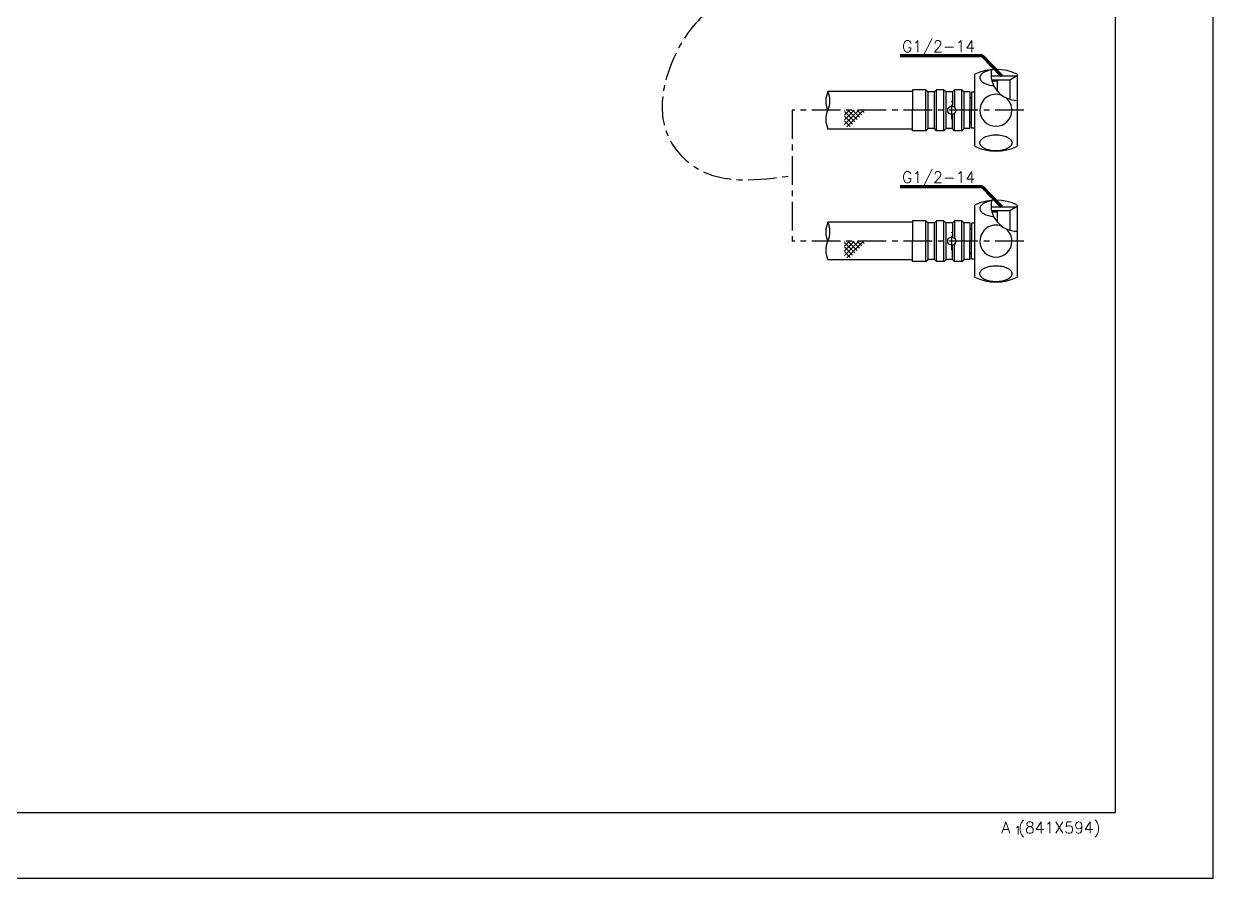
# Model space of a CAD drawing. Extents: x 26147 to 26988, y -4570 to -3976.
# Drawn here: x 26624.1 to 26987.6, y -4570.2 to -4309.1 of the extents above; entities that cross this region are included whole.
import ezdxf

# ---------------------------------------------------------------- set-up
doc = ezdxf.new("R2010")
doc.units = 0
doc.header["$LTSCALE"] = 7
doc.header["$MEASUREMENT"] = 0
doc.linetypes.add('CENTER', pattern=[2, 1.25, -0.25, 0.25, -0.25])
doc.layers.get('0').update_dxf_attribs({"color": 2, "linetype": 'CONTINUOUS'})
for name, color, linetype in [('CL', 1, 'CENTER'), ('D', 2, 'CONTINUOUS'), ('DWG', 7, 'CONTINUOUS'), ('TXT', 4, 'CONTINUOUS')]:
    doc.layers.add(name, color=color, linetype=linetype)
doc.styles.add('GHS', font='romans', dxfattribs={"bigfont": 'ghs'})
doc.dimstyles.new('STANDARD$7', dxfattribs={"dimtxt": 3.5, "dimasz": 3, "dimexe": 1, "dimexo": 1, "dimgap": 1, "dimtad": 1, "dimdec": 4, "dimzin": 0, "dimdsep": 46, "dimtxsty": 'GHS', "dimcen": 1, "dimclrd": 256, "dimclre": 256, "dimclrt": 2, "dimadec": 4, "dimazin": 0, "dimtfac": 1, "dimtdec": 4, "dimtmove": 2, "dimatfit": 2, "dimfxl": 1, "dimtolj": 1, "dimtzin": 0, "dimlwd": -1, "dimlwe": -1, "dimarcsym": 0})

# ---------------------------------------------------------------- blocks, each defined once
blk = doc.blocks.new('BORDER')
for p, q in [((1, 0), (1, 1)), ((0, 0), (1, 0))]:
    blk.add_line(p, q)

msp = doc.modelspace()

# ---------------------------------------------------------------- linework, layer by layer
at = {"color": 7, "linetype": 'Continuous'}
for p, q in [((26914.71, -4335.5), (26914.71, -4324.48)), ((26919.88, -4326.15), (26925.45, -4326.15)), ((26914.71, -4346.52), (26914.71, -4335.5)), ((26914.71, -4375.5), (26914.71, -4364.48)), ((26919.88, -4366.15), (26925.45, -4366.15)), ((26914.71, -4386.52), (26914.71, -4375.5))]:
    msp.add_line(p, q, dxfattribs=at)
at = {"color": 2}
for p, q in [((26874.94, -4338.45), (26877.9, -4335.5)), ((26874.94, -4339.87), (26879.31, -4335.5)), ((26874.94, -4337.04), (26876.48, -4335.5)), ((26874.94, -4335.62), (26875.07, -4335.5)), ((26878.11, -4339.04), (26874.94, -4335.88)), ((26875.65, -4340.57), (26880.72, -4335.5)), ((26878.81, -4338.33), (26875.98, -4335.5)), ((26879.52, -4337.63), (26877.39, -4335.5)), ((26880.23, -4336.92), (26878.8, -4335.5)), ((26880.93, -4336.21), (26880.22, -4335.5)), ((26881.64, -4335.51), (26881.63, -4335.5)), ((26877.4, -4339.75), (26874.94, -4337.29)), ((26876.69, -4340.46), (26874.94, -4338.7)), ((26874.94, -4378.45), (26877.9, -4375.5)), ((26874.94, -4379.87), (26879.31, -4375.5)), ((26874.94, -4377.04), (26876.48, -4375.5)), ((26874.94, -4375.62), (26875.07, -4375.5)), ((26878.11, -4379.04), (26874.94, -4375.88)), ((26875.65, -4380.57), (26880.72, -4375.5)), ((26878.81, -4378.33), (26875.98, -4375.5)), ((26879.52, -4377.63), (26877.39, -4375.5)), ((26880.23, -4376.92), (26878.8, -4375.5)), ((26880.93, -4376.21), (26880.22, -4375.5)), ((26881.64, -4375.51), (26881.63, -4375.5)), ((26877.4, -4379.75), (26874.94, -4377.29)), ((26876.69, -4380.46), (26874.94, -4378.7))]:
    msp.add_line(p, q, dxfattribs=at)
at = {"color": 7, "linetype": 'Continuous'}
for centre, start, end in [((26921.21, -4338), 64.3207, 115.6793), ((26921.21, -4333), 244.3207, 295.6793), ((26921.21, -4378), 64.3207, 115.6793), ((26921.21, -4373), 244.3207, 295.6793)]:
    msp.add_arc(centre, 15, start, end, dxfattribs=at)
at = {"color": 2, "linetype": 'Continuous'}
for centre, radius, start, end in [((26875.99, -4332.65), 6.77, 154.671, 204.893), ((26863.71, -4332.6), 6.78, 334.707, 24.8569), ((26875.99, -4338.35), 6.77, 155.107, 205.329), ((26875.99, -4372.65), 6.77, 154.671, 204.893), ((26863.71, -4372.6), 6.78, 334.707, 24.8569), ((26875.99, -4378.35), 6.77, 155.107, 205.329)]:
    msp.add_arc(centre, radius, start, end, dxfattribs=at)
at = {"layer": 'CL', "ltscale": 0.5}
for p, q in [((26907.71, -4338.25), (26907.71, -4332.75)), ((26907.71, -4378.25), (26907.71, -4372.75))]:
    msp.add_line(p, q, dxfattribs=at)
at = {"layer": 'CL'}
for p, q in [((26929.71, -4335.5), (26858.97, -4335.5)), ((26858.97, -4335.5), (26858.97, -4375.5)), ((26929.71, -4375.5), (26858.97, -4375.5))]:
    msp.add_line(p, q, dxfattribs=at)
msp.add_spline([(26877.33, -4213.33), (26915.03, -4221.74), (26942.13, -4247.25), (26941.74, -4273.94), (26934.28, -4283.36), (26889.51, -4300.63), (26850.24, -4302.59), (26834.53, -4304.95), (26824.32, -4316.33), (26821.18, -4343.81), (26829.82, -4353.23), (26858.97, -4355.5)], degree=3, dxfattribs=at)
at = {"layer": 'D'}
for p, q in [((26919.72, -4325.02), (26927.41, -4325.02)), ((26919.72, -4365.02), (26927.41, -4365.02))]:
    msp.add_line(p, q, dxfattribs=at)
at = {"layer": 'D', "color": 7}
for p, q in [((26919.96, -4326.5), (26921.71, -4326.5)), ((26921.71, -4329.77), (26921.71, -4326.5)), ((26919.96, -4366.5), (26921.71, -4366.5)), ((26921.71, -4369.77), (26921.71, -4366.5))]:
    msp.add_line(p, q, dxfattribs=at)
at = {"layer": 'D', "color": 0}
for p, q in [((26925.45, -4326.15), (26925.45, -4332.15)), ((26914.71, -4346.17), (26914.71, -4335.5)), ((26925.45, -4366.15), (26925.45, -4372.15)), ((26914.71, -4386.17), (26914.71, -4375.5))]:
    msp.add_line(p, q, dxfattribs=at)
at = {"layer": 'D'}
for centre in [(26927.71, -4324.48), (26927.71, -4364.48)]:
    msp.add_arc(centre, 8, 169.7867, 270, dxfattribs=at)
at = {"layer": 'DWG', "color": 0, "linetype": 'CENTER'}
for p, q in [((26925.45, -4326.15), (26927.71, -4324.85)), ((26925.45, -4366.15), (26927.71, -4364.85))]:
    msp.add_line(p, q, dxfattribs=at)
at = {"layer": 'DWG', "color": 0}
for p, q in [((26927.71, -4324.48), (26927.71, -4335.5)), ((26927.71, -4335.5), (26927.71, -4346.52)), ((26927.71, -4364.48), (26927.71, -4375.5)), ((26927.71, -4375.5), (26927.71, -4386.52))]:
    msp.add_line(p, q, dxfattribs=at)
at = {"layer": 'DWG'}
for p, q in [((26899.82, -4329.25), (26895.71, -4329.25)), ((26895.71, -4329.25), (26895.71, -4335.5)), ((26899.82, -4341.75), (26899.82, -4329.25)), ((26899.82, -4329.25), (26900.47, -4329.9)), ((26903.09, -4329.25), (26902.44, -4329.9)), ((26903.09, -4341.75), (26903.09, -4329.25)), ((26905.32, -4329.25), (26903.09, -4329.25)), ((26905.32, -4341.75), (26905.32, -4329.25)), ((26905.32, -4329.25), (26905.97, -4329.9)), ((26908.59, -4329.25), (26907.94, -4329.9)), ((26910.82, -4329.25), (26908.59, -4329.25)), ((26908.59, -4329.25), (26908.59, -4334.61)), ((26910.82, -4341.75), (26910.82, -4329.25)), ((26910.82, -4329.25), (26911.47, -4329.9)), ((26895.71, -4329.75), (26869.86, -4329.75)), ((26900.46, -4341.11), (26900.46, -4329.88)), ((26902.44, -4329.9), (26900.47, -4329.9)), ((26902.44, -4341.1), (26902.44, -4329.9)), ((26905.97, -4341.1), (26905.97, -4329.9)), ((26907.94, -4329.9), (26905.97, -4329.9)), ((26907.94, -4329.9), (26907.94, -4334.27)), ((26911.47, -4341.1), (26911.47, -4329.9)), ((26913.21, -4329.9), (26911.47, -4329.9)), ((26913.21, -4329.9), (26913.21, -4335.5)), ((26913.71, -4331.75), (26913.21, -4331.75)), ((26913.71, -4330), (26913.71, -4335.5)), ((26914.71, -4330), (26913.71, -4330)), ((26895.71, -4341.75), (26895.71, -4335.5)), ((26907.94, -4341.1), (26907.94, -4336.72)), ((26908.59, -4341.75), (26908.59, -4336.38)), ((26913.21, -4341.1), (26913.21, -4335.5)), ((26913.71, -4341), (26913.71, -4335.5)), ((26913.71, -4339.25), (26913.21, -4339.25)), ((26895.71, -4341.25), (26869.86, -4341.25)), ((26899.82, -4341.75), (26895.71, -4341.75)), ((26899.82, -4341.75), (26900.47, -4341.1)), ((26902.44, -4341.1), (26900.47, -4341.1)), ((26903.09, -4341.75), (26902.44, -4341.1)), ((26905.32, -4341.75), (26903.09, -4341.75)), ((26905.32, -4341.75), (26905.97, -4341.1)), ((26907.94, -4341.1), (26905.97, -4341.1)), ((26908.59, -4341.75), (26907.94, -4341.1)), ((26910.82, -4341.75), (26908.59, -4341.75)), ((26910.82, -4341.75), (26911.47, -4341.1)), ((26913.21, -4341.1), (26911.47, -4341.1)), ((26914.71, -4341), (26913.71, -4341)), ((26899.82, -4369.25), (26895.71, -4369.25)), ((26895.71, -4369.25), (26895.71, -4375.5)), ((26899.82, -4381.75), (26899.82, -4369.25)), ((26899.82, -4369.25), (26900.47, -4369.9)), ((26903.09, -4369.25), (26902.44, -4369.9)), ((26903.09, -4381.75), (26903.09, -4369.25)), ((26905.32, -4369.25), (26903.09, -4369.25)), ((26905.32, -4381.75), (26905.32, -4369.25)), ((26905.32, -4369.25), (26905.97, -4369.9)), ((26908.59, -4369.25), (26907.94, -4369.9)), ((26910.82, -4369.25), (26908.59, -4369.25)), ((26908.59, -4369.25), (26908.59, -4374.61)), ((26910.82, -4381.75), (26910.82, -4369.25)), ((26910.82, -4369.25), (26911.47, -4369.9)), ((26895.71, -4369.75), (26869.86, -4369.75)), ((26900.46, -4381.11), (26900.46, -4369.88)), ((26902.44, -4369.9), (26900.47, -4369.9)), ((26902.44, -4381.1), (26902.44, -4369.9)), ((26905.97, -4381.1), (26905.97, -4369.9)), ((26907.94, -4369.9), (26905.97, -4369.9)), ((26907.94, -4369.9), (26907.94, -4374.27)), ((26911.47, -4381.1), (26911.47, -4369.9)), ((26913.21, -4369.9), (26911.47, -4369.9)), ((26913.21, -4369.9), (26913.21, -4375.5)), ((26913.71, -4371.75), (26913.21, -4371.75)), ((26913.71, -4370), (26913.71, -4375.5)), ((26914.71, -4370), (26913.71, -4370)), ((26895.71, -4381.75), (26895.71, -4375.5)), ((26907.94, -4381.1), (26907.94, -4376.72)), ((26908.59, -4381.75), (26908.59, -4376.38)), ((26913.21, -4381.1), (26913.21, -4375.5)), ((26913.71, -4381), (26913.71, -4375.5)), ((26913.71, -4379.25), (26913.21, -4379.25)), ((26895.71, -4381.25), (26869.86, -4381.25)), ((26899.82, -4381.75), (26895.71, -4381.75)), ((26899.82, -4381.75), (26900.47, -4381.1)), ((26902.44, -4381.1), (26900.47, -4381.1)), ((26903.09, -4381.75), (26902.44, -4381.1)), ((26905.32, -4381.75), (26903.09, -4381.75)), ((26905.32, -4381.75), (26905.97, -4381.1)), ((26907.94, -4381.1), (26905.97, -4381.1)), ((26908.59, -4381.75), (26907.94, -4381.1)), ((26910.82, -4381.75), (26908.59, -4381.75)), ((26910.82, -4381.75), (26911.47, -4381.1)), ((26913.21, -4381.1), (26911.47, -4381.1)), ((26914.71, -4381), (26913.71, -4381))]:
    msp.add_line(p, q, dxfattribs=at)
for centre in [(26907.71, -4335.5), (26907.71, -4375.5)]:
    msp.add_circle(centre, 1.25, dxfattribs=at)
at = {"layer": 'DWG', "color": 7, "linetype": 'Continuous'}
for centre, start, end in [((26921.21, -4335.5), 68.8725, 180), ((26921.21, -4335.5), 0, 50.0534), ((26921.21, -4335.5), 180, 0), ((26921.21, -4375.5), 68.8725, 180), ((26921.21, -4375.5), 0, 50.0534), ((26921.21, -4375.5), 180, 0)]:
    msp.add_arc(centre, 4.9, start, end, dxfattribs=at)
for points, knots in [([(26919.81, -4323.19), (26919.65, -4323.21), (26919.2, -4323.29), (26918.5, -4323.48), (26917.87, -4323.73), (26917.42, -4323.98), (26917.13, -4324.17), (26916.89, -4324.37), (26916.68, -4324.59), (26916.51, -4324.82), (26916.4, -4325.05), (26916.32, -4325.29), (26916.3, -4325.54), (26916.32, -4325.78), (26916.4, -4326.02), (26916.51, -4326.26), (26916.68, -4326.48), (26916.89, -4326.7), (26917.13, -4326.91), (26917.42, -4327.1), (26917.87, -4327.34), (26918.5, -4327.6), (26919.34, -4327.82), (26920.03, -4327.92), (26920.42, -4327.96), (26920.5, -4327.96)], [0.1180478, 0.1180478, 0.1180478, 0.1180478, 0.1590917, 0.2330287, 0.3007006, 0.3317951, 0.3609206, 0.3880612, 0.4132838, 0.4367514, 0.4587429, 0.4796571, 0.5, 0.5203429, 0.5412571, 0.5632486, 0.5867162, 0.6119388, 0.6390794, 0.6682049, 0.6992994, 0.7669713, 0.8409083, 0.9192965, 0.9407886, 0.9407886, 0.9407886, 0.9407886]), ([(26921.21, -4347.91), (26920.89, -4347.91), (26920.26, -4347.87), (26919.34, -4347.74), (26918.5, -4347.52), (26917.87, -4347.26), (26917.42, -4347.02), (26917.13, -4346.83), (26916.89, -4346.62), (26916.68, -4346.4), (26916.51, -4346.18), (26916.4, -4345.94), (26916.32, -4345.7), (26916.3, -4345.46), (26916.32, -4345.21), (26916.4, -4344.97), (26916.51, -4344.74), (26916.68, -4344.51), (26916.89, -4344.29), (26917.13, -4344.09), (26917.42, -4343.89), (26917.87, -4343.65), (26918.5, -4343.39), (26919.34, -4343.17), (26920.26, -4343.04), (26920.89, -4343.01), (26921.21, -4343.01)], [0, 0, 0, 0, 0.080704, 0.159092, 0.233029, 0.300701, 0.331795, 0.360921, 0.388061, 0.413284, 0.436751, 0.458743, 0.479657, 0.5, 0.520343, 0.541257, 0.563249, 0.586716, 0.611939, 0.639079, 0.668205, 0.699299, 0.766971, 0.840908, 0.919296, 1, 1, 1, 1]), ([(26921.21, -4343.01), (26921.52, -4343.01), (26922.15, -4343.04), (26923.07, -4343.17), (26923.91, -4343.39), (26924.54, -4343.65), (26924.99, -4343.89), (26925.28, -4344.09), (26925.52, -4344.29), (26925.73, -4344.51), (26925.9, -4344.74), (26926.02, -4344.97), (26926.09, -4345.21), (26926.11, -4345.46), (26926.09, -4345.7), (26926.02, -4345.94), (26925.9, -4346.18), (26925.73, -4346.4), (26925.52, -4346.62), (26925.28, -4346.83), (26924.99, -4347.02), (26924.54, -4347.26), (26923.91, -4347.52), (26923.07, -4347.74), (26922.15, -4347.87), (26921.52, -4347.91), (26921.21, -4347.91)], [0, 0, 0, 0, 0.080704, 0.159092, 0.233029, 0.300701, 0.331795, 0.360921, 0.388061, 0.413284, 0.436751, 0.458743, 0.479657, 0.5, 0.520343, 0.541257, 0.563249, 0.586716, 0.611939, 0.639079, 0.668205, 0.699299, 0.766971, 0.840908, 0.919296, 1, 1, 1, 1]), ([(26919.81, -4363.19), (26919.65, -4363.21), (26919.2, -4363.29), (26918.5, -4363.48), (26917.87, -4363.73), (26917.42, -4363.98), (26917.13, -4364.17), (26916.89, -4364.37), (26916.68, -4364.59), (26916.51, -4364.82), (26916.4, -4365.05), (26916.32, -4365.29), (26916.3, -4365.54), (26916.32, -4365.78), (26916.4, -4366.02), (26916.51, -4366.26), (26916.68, -4366.48), (26916.89, -4366.7), (26917.13, -4366.91), (26917.42, -4367.1), (26917.87, -4367.34), (26918.5, -4367.6), (26919.34, -4367.82), (26920.03, -4367.92), (26920.42, -4367.96), (26920.5, -4367.96)], [0.1180478, 0.1180478, 0.1180478, 0.1180478, 0.1590917, 0.2330287, 0.3007006, 0.3317951, 0.3609206, 0.3880612, 0.4132838, 0.4367514, 0.4587429, 0.4796571, 0.5, 0.5203429, 0.5412571, 0.5632486, 0.5867162, 0.6119388, 0.6390794, 0.6682049, 0.6992994, 0.7669713, 0.8409083, 0.9192965, 0.9407886, 0.9407886, 0.9407886, 0.9407886]), ([(26921.21, -4387.91), (26920.89, -4387.91), (26920.26, -4387.87), (26919.34, -4387.74), (26918.5, -4387.52), (26917.87, -4387.26), (26917.42, -4387.02), (26917.13, -4386.83), (26916.89, -4386.62), (26916.68, -4386.4), (26916.51, -4386.18), (26916.4, -4385.94), (26916.32, -4385.7), (26916.3, -4385.46), (26916.32, -4385.21), (26916.4, -4384.97), (26916.51, -4384.74), (26916.68, -4384.51), (26916.89, -4384.29), (26917.13, -4384.09), (26917.42, -4383.89), (26917.87, -4383.65), (26918.5, -4383.39), (26919.34, -4383.17), (26920.26, -4383.04), (26920.89, -4383.01), (26921.21, -4383.01)], [0, 0, 0, 0, 0.080704, 0.159092, 0.233029, 0.300701, 0.331795, 0.360921, 0.388061, 0.413284, 0.436751, 0.458743, 0.479657, 0.5, 0.520343, 0.541257, 0.563249, 0.586716, 0.611939, 0.639079, 0.668205, 0.699299, 0.766971, 0.840908, 0.919296, 1, 1, 1, 1]), ([(26921.21, -4383.01), (26921.52, -4383.01), (26922.15, -4383.04), (26923.07, -4383.17), (26923.91, -4383.39), (26924.54, -4383.65), (26924.99, -4383.89), (26925.28, -4384.09), (26925.52, -4384.29), (26925.73, -4384.51), (26925.9, -4384.74), (26926.02, -4384.97), (26926.09, -4385.21), (26926.11, -4385.46), (26926.09, -4385.7), (26926.02, -4385.94), (26925.9, -4386.18), (26925.73, -4386.4), (26925.52, -4386.62), (26925.28, -4386.83), (26924.99, -4387.02), (26924.54, -4387.26), (26923.91, -4387.52), (26923.07, -4387.74), (26922.15, -4387.87), (26921.52, -4387.91), (26921.21, -4387.91)], [0, 0, 0, 0, 0.080704, 0.159092, 0.233029, 0.300701, 0.331795, 0.360921, 0.388061, 0.413284, 0.436751, 0.458743, 0.479657, 0.5, 0.520343, 0.541257, 0.563249, 0.586716, 0.611939, 0.639079, 0.668205, 0.699299, 0.766971, 0.840908, 0.919296, 1, 1, 1, 1])]:
    msp.add_open_spline(points, degree=3, knots=knots, dxfattribs=at)
at = {"layer": 'TXT'}
for p, q in [((26957.62, -3996.21), (26957.62, -4550.21)), ((26957.62, -4550.21), (26171.62, -4550.21))]:
    msp.add_line(p, q, dxfattribs=at)

# ---------------------------------------------------------------- block references
at = {"xscale": 841, "yscale": 594, "zscale": 841}
msp.add_blockref('BORDER', (26146.62, -4570.21), dxfattribs=at)

# ---------------------------------------------------------------- texts
at = {"layer": 'D', "char_height": 3.5, "attachment_point": 7, "style": 'GHS'}
for insert in [(26892.54, -4318.88), (26892.54, -4358.88)]:
    msp.add_mtext('G1/2-14', dxfattribs=dict(at, insert=insert))
at = {"layer": 'DWG', "style": 'GHS'}
for s, height, p in [('A (841X594)', 3.5, (26922.88, -4556.49)), ('1', 2.5, (26926.82, -4556.81))]:
    msp.add_text(s, height=height, dxfattribs=at).set_placement(p)

# ---------------------------------------------------------------- leaders
at = {"layer": 'D'}
for points in [[(26923.06, -4325.02), (26917.06, -4318.88), (26891.92, -4318.88)], [(26923.06, -4365.02), (26917.06, -4358.88), (26891.92, -4358.88)]]:
    msp.add_leader(points, dimstyle='STANDARD$7', override={"dimexe": 2, "dimexo": 1, "dimtad": 0, "dimcen": 0, "dimclrd": 256, "dimclre": 256, "dimclrt": 256, "dimadec": 4, "dimtfac": 0.5, "dimtix": 1, "dimtofl": 1, "dimtmove": 2, "dimlwd": 65535, "dimlwe": 65535}, dxfattribs=at)

doc.saveas('drawing.dxf')
